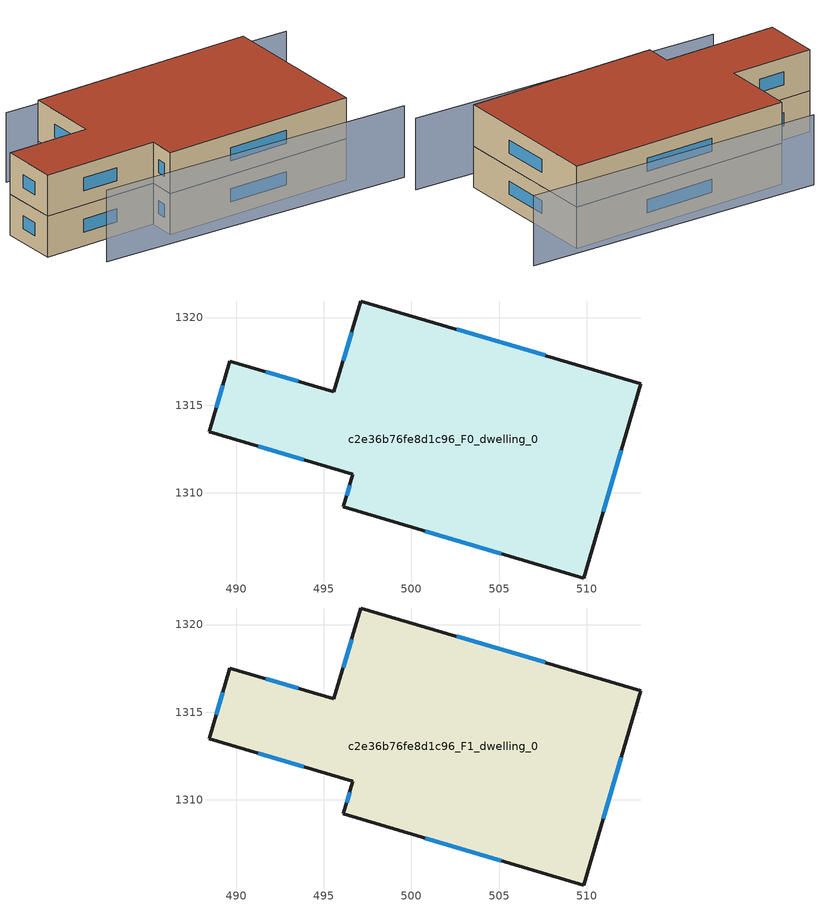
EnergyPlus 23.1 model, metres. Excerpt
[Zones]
c2e36b76fe8d1c96_F0_dwelling_0
 floor ground (EU_floor_Construction): 513.09,1316.22 509.82,1305.14 496.11,1309.19 496.66,1311.06 488.46,1313.49 489.65,1317.51 495.58,1315.76 497.11,1320.94 z0
 wall outside (EU_wall_Construction): 496.66,1311.06 496.11,1309.19 509.82,1305.14 513.09,1316.22 497.11,1320.94 495.58,1315.76 489.65,1317.51 488.46,1313.49 496.66,1311.06 z0:3
 window (EU_Window_Construction): 496.47,1310.42 496.3,1309.83 / 491.27,1312.66 493.86,1311.89 / 489.24,1316.14 488.87,1314.87 / 493.55,1316.36 491.68,1316.91 / 496.59,1319.17 496.11,1317.54 / 507.62,1317.84 502.58,1319.33 / 510.94,1308.93 511.97,1312.43 / 500.8,1307.81 505.13,1306.53 z1.03:1.97
c2e36b76fe8d1c96_F1_dwelling_0
 floor to c2e36b76fe8d1c96_F0_dwelling_0 (EU_floor_Construction): 513.09,1316.22 509.82,1305.14 496.11,1309.19 496.66,1311.06 488.46,1313.49 489.65,1317.51 495.58,1315.76 497.11,1320.94 z3
 wall outside (EU_wall_Construction): 496.66,1311.06 496.11,1309.19 509.82,1305.14 513.09,1316.22 497.11,1320.94 495.58,1315.76 489.65,1317.51 488.46,1313.49 496.66,1311.06 z3:6
 window (EU_Window_Construction): 496.47,1310.42 496.3,1309.83 / 491.27,1312.66 493.86,1311.89 / 489.24,1316.14 488.87,1314.87 / 493.55,1316.36 491.68,1316.91 / 496.59,1319.17 496.11,1317.54 / 507.62,1317.84 502.58,1319.33 / 510.94,1308.93 511.97,1312.43 / 500.8,1307.81 505.13,1306.53 z4.03:4.97
 roof outside (EU_roof_Construction): 509.82,1305.14 513.09,1316.22 497.11,1320.94 495.58,1315.76 489.65,1317.51 488.46,1313.49 496.66,1311.06 496.11,1309.19 z6
shading: 490.32,1310.02 512.44,1302.36 z0:5.2; 516.89,1315.57 495.84,1322.64 z0:5.1
[Building]
EU S2 Campaign: North Axis=0; Terrain=City; Solar Distribution=FullExterior
[Site:Location]
Cape.Town.Intl.AP: Latitude=-33.965; Longitude=18.602; Time Zone=2; Elevation=46
[SizingPeriod:WeatherFileDays]
AnnualSizingPeriod: Begin Month=1; Begin Day of Month=1; End Month=12; End Day of Month=31; Day of Week for Start Day=Monday; Use Weather File Daylight Saving Period=No; Use Weather File Rain and Snow Indicators=No
[MATERIAL]
EU_InternalMass_Material: Roughness=MediumRough; Thickness=0.1; Conductivity=1; Density=1800; Specific Heat=900; Thermal Absorptance=0.9; Solar Absorptance=0.7; Visible Absorptance=0.7
[MATERIAL:NOMASS] Roughness=MediumRough; Thermal Absorptance=0.9; Solar Absorptance=0.7; Visible Absorptance=0.7
Name | Thermal Resistance
EU_wall_NoMass | 0.493876
EU_roof_NoMass | 0.449382
EU_floor_NoMass | 1.25
[WINDOWMATERIAL:SIMPLEGLAZINGSYSTEM]
EU_Window_SimpleGlazing: UFactor=4.4; Solar Heat Gain Coefficient=0.85; Visible Transmittance=0.85
[CONSTRUCTION]
EU_wall_Construction: EU_wall_NoMass
EU_roof_Construction: EU_roof_NoMass
EU_floor_Construction: EU_floor_NoMass
EU_Window_Construction: EU_Window_SimpleGlazing
EU_InternalMass_Construction: EU_InternalMass_Material
[ZONE] Type=1; Multiplier=1; Ceiling Height=autocalculate; Volume=641.549; Floor Area=autocalculate; Part of Total Floor Area=Yes
c2e36b76fe8d1c96_F0_dwelling_0; c2e36b76fe8d1c96_F1_dwelling_0
[INTERNALMASS] Construction=EU_InternalMass_Construction; Surface Area=213.85
Name | Zone or ZoneList
c2e36b76fe8d1c96_F0_dwelling_0_EU_InternalMass | c2e36b76fe8d1c96_F0_dwelling_0
c2e36b76fe8d1c96_F1_dwelling_0_EU_InternalMass | c2e36b76fe8d1c96_F1_dwelling_0
[OTHEREQUIPMENT] Fuel Type=Electricity; Design Level Calculation Method=Watts/Area; Power per Zone Floor Area=1; Fraction Latent=0; Fraction Radiant=0; Fraction Lost=0; Carbon Dioxide Generation Rate=0; EndUse Subcategory=EU_Step8_InternalGains
Name | Zone or ZoneList or Space or SpaceList | Schedule
EU_Step8_InternalGain_c2e36b76fe8d1c96_F0_dwelling_0_f000 | c2e36b76fe8d1c96_F0_dwelling_0 | EU_Step8_GainSchedule_c2e36b76fe8d1c96_F0_dwelling_0_f000
EU_Step8_InternalGain_c2e36b76fe8d1c96_F1_dwelling_0_f000 | c2e36b76fe8d1c96_F1_dwelling_0 | EU_Step8_GainSchedule_c2e36b76fe8d1c96_F1_dwelling_0_f000
[ZONEVENTILATION:DESIGNFLOWRATE] Schedule=EU_AlwaysOn; Design Flow Rate Calculation Method=AirChanges/Hour; Air Changes per Hour=0.64; Ventilation Type=Natural; Fan Pressure Rise=0; Fan Total Efficiency=1; Constant Term Coefficient=1; Temperature Term Coefficient=0; Velocity Term Coefficient=0; Velocity Squared Term Coefficient=0; Minimum Indoor Temperature=-100; Maximum Indoor Temperature=100; Delta Temperature=-100; Minimum Outdoor Temperature=-100; Maximum Outdoor Temperature=100; Maximum Wind Speed=40
Name | Zone or ZoneList or Space or SpaceList
EU_ConstantAir_c2e36b76fe8d1c96_F0_dwelling_0 | c2e36b76fe8d1c96_F0_dwelling_0
EU_ConstantAir_c2e36b76fe8d1c96_F1_dwelling_0 | c2e36b76fe8d1c96_F1_dwelling_0
[HVACTEMPLATE:THERMOSTAT] Constant Heating Setpoint=20; Constant Cooling Setpoint=50
EU_HeatOnly_c2e36b76fe8d1c96_F0_dwelling_0; EU_HeatOnly_c2e36b76fe8d1c96_F1_dwelling_0
[HVACTEMPLATE:ZONE:IDEALLOADSAIRSYSTEM] System Availability Schedule=EU_AlwaysOn; Maximum Heating Supply Air Temperature=50; Minimum Cooling Supply Air Temperature=13; Maximum Heating Supply Air Humidity Ratio=0.0156; Minimum Cooling Supply Air Humidity Ratio=0.0077; Heating Limit=NoLimit; Cooling Limit=NoLimit; Heating Availability Schedule=EU_AlwaysOn; Cooling Availability Schedule=EU_CoolingOff; Dehumidification Control Type=ConstantSensibleHeatRatio; Cooling Sensible Heat Ratio=0.7; Dehumidification Setpoint=60; Humidification Control Type=None; Humidification Setpoint=30; Outdoor Air Method=None; Outdoor Air Flow Rate per Person=0.00944; Outdoor Air Flow Rate per Zone Floor Area=0; Outdoor Air Flow Rate per Zone=0; Demand Controlled Ventilation Type=None; Outdoor Air Economizer Type=NoEconomizer; Heat Recovery Type=None; Sensible Heat Recovery Effectiveness=0.7; Latent Heat Recovery Effectiveness=0.65
Name | Template Thermostat
c2e36b76fe8d1c96_F0_dwelling_0 | EU_HeatOnly_c2e36b76fe8d1c96_F0_dwelling_0
c2e36b76fe8d1c96_F1_dwelling_0 | EU_HeatOnly_c2e36b76fe8d1c96_F1_dwelling_0
[SIZING:ZONE] Zone Cooling Design Supply Air Temperature Input Method=SupplyAirTemperature; Zone Cooling Design Supply Air Temperature=13; Zone Heating Design Supply Air Temperature Input Method=SupplyAirTemperature; Zone Heating Design Supply Air Temperature=50; Zone Cooling Design Supply Air Humidity Ratio=0.008; Zone Heating Design Supply Air Humidity Ratio=0.008; Cooling Design Air Flow Method=DesignDay; Cooling Design Air Flow Rate=0; Cooling Minimum Air Flow per Zone Floor Area=0.000762; Cooling Minimum Air Flow=0; Cooling Minimum Air Flow Fraction=0.2; Heating Design Air Flow Method=DesignDay; Heating Design Air Flow Rate=0; Heating Maximum Air Flow per Zone Floor Area=0.002032; Heating Maximum Air Flow=0.141576; Heating Maximum Air Flow Fraction=0.3; Account for Dedicated Outdoor Air System=No; Dedicated Outdoor Air System Control Strategy=NeutralSupplyAir; Dedicated Outdoor Air Low Setpoint Temperature for Design=autosize; Dedicated Outdoor Air High Setpoint Temperature for Design=autosize; Zone Load Sizing Method=Sensible Load Only No Latent Load; Zone Latent Cooling Design Supply Air Humidity Ratio Input Method=HumidityRatioDifference; Zone Cooling Design Supply Air Humidity Ratio Difference=0.005; Zone Latent Heating Design Supply Air Humidity Ratio Input Method=HumidityRatioDifference; Zone Humidification Design Supply Air Humidity Ratio Difference=0.005
c2e36b76fe8d1c96_F0_dwelling_0; c2e36b76fe8d1c96_F1_dwelling_0
[SCHEDULE:CONSTANT]
Name | Hourly Value
EU_AlwaysOn | 1
EU_CoolingOff | 0
[SCHEDULE:FILE] Column Number=1; Rows to Skip at Top=0; Number of Hours of Data=8760; Column Separator=Comma; Interpolate to Timestep=No; Minutes per Item=60; Adjust Schedule for Daylight Savings=Yes
Name | File
EU_Step8_GainSchedule_c2e36b76fe8d1c96_F0_dwelling_0_f000 | ../../schedules/c2e36b76fe8d1c96/c2e36b76fe8d1c96_F0_dwelling_0_f000_gain.csv
EU_Step8_GainSchedule_c2e36b76fe8d1c96_F1_dwelling_0_f000 | ../../schedules/c2e36b76fe8d1c96/c2e36b76fe8d1c96_F1_dwelling_0_f000_gain.csv
